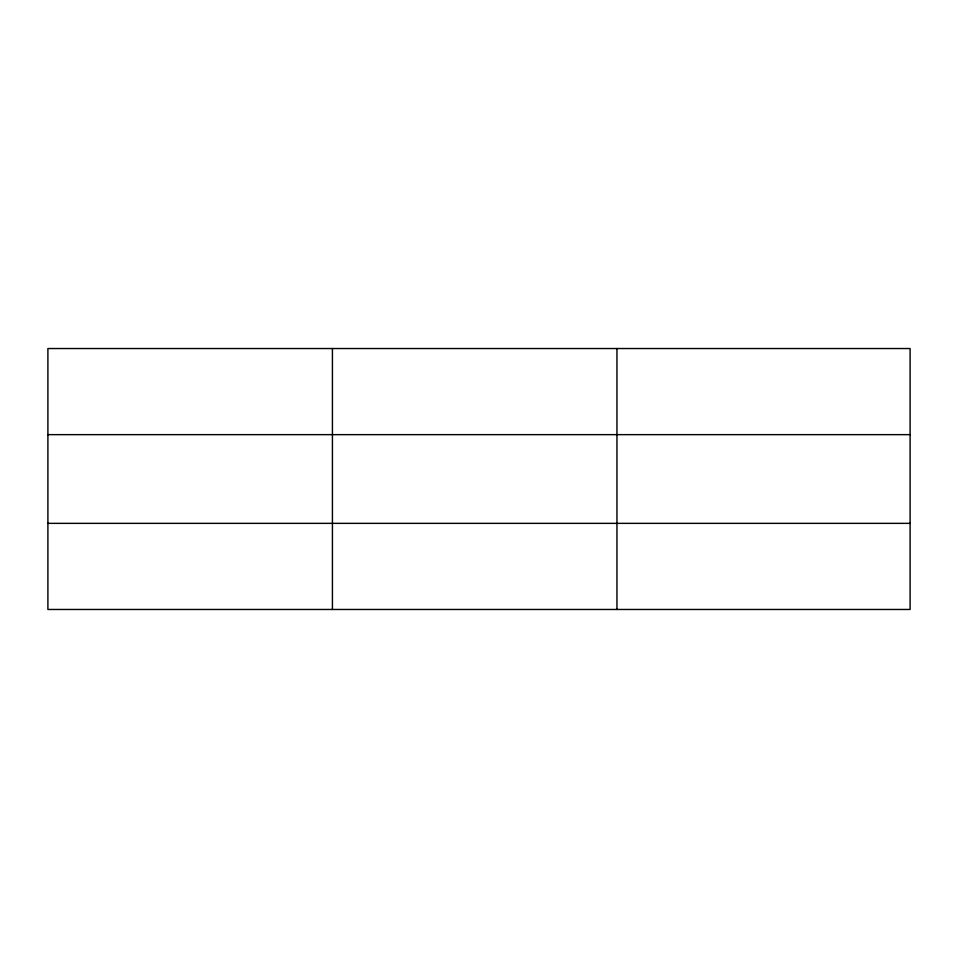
<?xml version="1.0" encoding="UTF-8"?>
<svg xmlns="http://www.w3.org/2000/svg" width="958" height="958" viewBox="0 0 958 958"><rect width="100%" height="100%" fill="white"/><g stroke="black" fill="none" stroke-linecap="round" stroke-linejoin="round"><path stroke-width="1.44" d="M332.426 609.468L332.426 348.532M616.952 609.468L616.952 348.532M910.1 434.645L910.1 348.532L47.9 348.532L47.9 609.468L910.1 609.468L910.1 434.645L47.9 434.645M47.9 523.355L910.1 523.355"/></g></svg>
